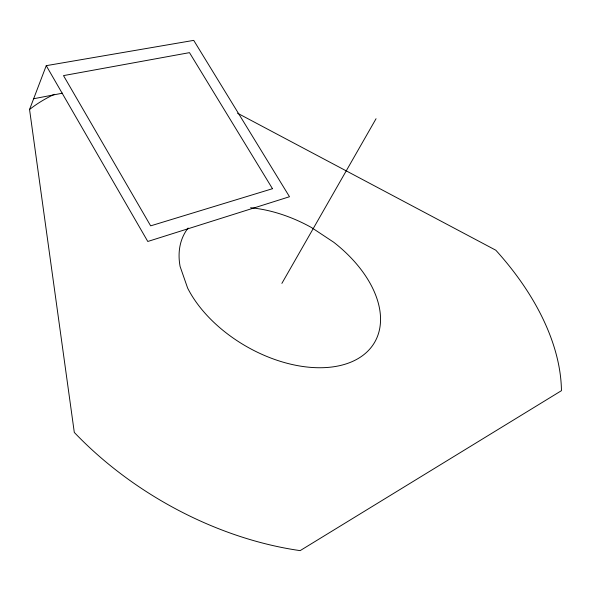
<?xml version="1.0" encoding="UTF-8"?>
<svg xmlns="http://www.w3.org/2000/svg" width="591" height="591" viewBox="0 0 591 591"><rect width="100%" height="100%" fill="white"/><g stroke="black" fill="none" stroke-linecap="round" stroke-linejoin="round"><path stroke-width="0.89" d="M237.538 113.199L495.819 250.222A256.745 156.467 31.8 0 1 561.45 390.673L300.147 550.627A272.562 177.655 30.3 0 1 74.303 432.435L29.55 109.498L46.246 65.667L193.722 40.373L289.501 196.729L147.794 241.475L46.246 65.667M281.877 283.392L376.053 118.725M33.643 98.749L62.565 93.171M188.123 228.015A109.534 67.766 30 0 0 180.107 266.497L187.635 288.09A109.534 67.766 30 0 0 345.543 364.078A109.534 67.766 30 0 0 333.745 242.266L311.501 227.542A109.534 67.766 30 0 0 250.584 207.744M29.55 109.498A259.139 159.193 28.1 0 1 54.379 94.316M272.481 188.706L150.653 225.858L63.503 75.611L189.482 52.643L272.481 188.706"/></g></svg>
